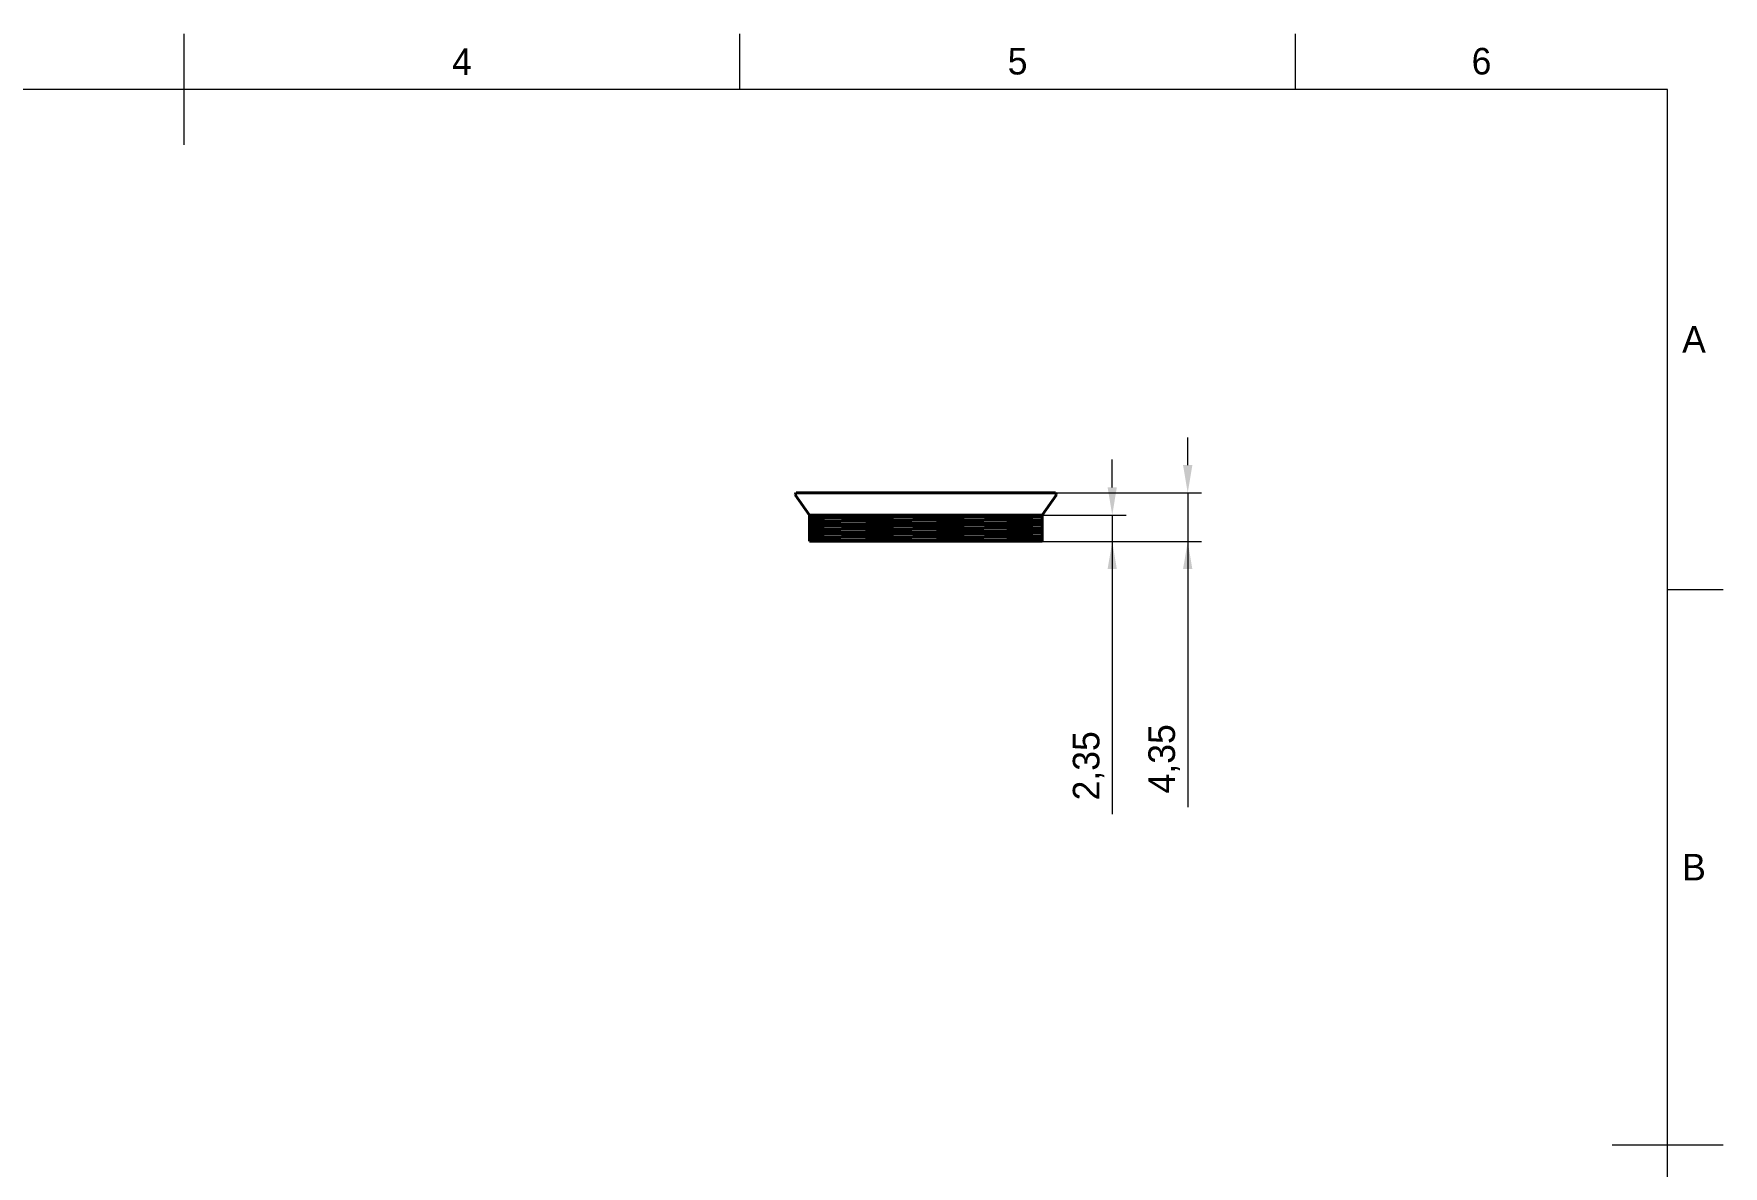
# Model space of a CAD drawing. Header units: millimetres. Extents: x 15 to 292, y 5 to 205.
# Drawn here: x 140 to 292, y 103.1 to 205 of the extents above; entities that cross this region are included whole.
import ezdxf

# ---------------------------------------------------------------- set-up
doc = ezdxf.new("R2010")
doc.units = ezdxf.units.MM
for name, color, linetype in [('Annotations', 7, 'Continuous'), ('Border', 7, 'Continuous'), ('Geometries', 7, 'Continuous')]:
    doc.layers.add(name, color=color, linetype=linetype)
doc.styles.add('Shapr0', font='txt', dxfattribs={"height": 2.3925})
doc.styles.add('Shapr3', font='txt', dxfattribs={"height": 2.3925})
doc.dimstyles.new('ISO-25', dxfattribs={"dimtxt": 2.5, "dimasz": 2.5, "dimexe": 1.25, "dimexo": 0.625, "dimtad": 1, "dimtxsty": 'Standard', "dimcen": 2.5, "dimadec": 0, "dimazin": 0, "dimtfac": 1, "dimtmove": 0, "dimatfit": 3, "dimfxl": 1, "dimarcsym": 0})

# ---------------------------------------------------------------- blocks, each defined once
blk = doc.blocks.new('*D5')
at = {"layer": 'Annotations', "color": 0, "linetype": 'Continuous', "lineweight": 15}
for p, q in [((243.81, 166.18), (243.81, 168.68)), ((209.2, 163.68), (245.06, 163.68)), ((243.81, 163.68), (243.81, 159.32)), ((210.41, 159.32), (245.06, 159.32)), ((243.81, 159.32), (243.81, 135.41)), ((243.81, 156.82), (243.81, 154.32))]:
    blk.add_line(p, q, dxfattribs=at)
at = {"layer": 'Annotations', "color": 0}
for points in [[(243.39, 166.18), (244.23, 166.18), (243.81, 163.68)], [(244.23, 156.82), (243.39, 156.82), (243.81, 159.32)]]:
    blk.add_solid(points, dxfattribs=at)
at = {"layer": 'Defpoints', "color": 0}
for p in [(208.58, 163.68), (209.78, 159.32), (243.81, 159.32)]:
    blk.add_point(p, dxfattribs=at)
at = {"layer": 'Annotations', "color": 0, "lineweight": 15, "insert": (241.69, 139.75), "char_height": 2.393, "attachment_point": 5, "rotation": 90, "style": 'Shapr3'}
blk.add_mtext('\\A1;4,35', dxfattribs=at)
blk = doc.blocks.new('*D6')
at = {"layer": 'Annotations', "color": 0, "linetype": 'Continuous', "lineweight": 15}
for p, q in [((237.02, 164.18), (237.02, 166.68)), ((210.41, 161.68), (238.27, 161.68)), ((237.02, 161.68), (237.02, 159.32)), ((210.41, 159.32), (238.27, 159.32)), ((237.02, 159.32), (237.02, 134.78)), ((237.02, 156.82), (237.02, 154.32))]:
    blk.add_line(p, q, dxfattribs=at)
at = {"layer": 'Annotations', "color": 0}
for points in [[(236.6, 164.18), (237.43, 164.18), (237.02, 161.68)], [(237.43, 156.82), (236.6, 156.82), (237.02, 159.32)]]:
    blk.add_solid(points, dxfattribs=at)
at = {"layer": 'Defpoints', "color": 0}
for p in [(209.78, 161.68), (209.78, 159.32), (237.02, 159.32)]:
    blk.add_point(p, dxfattribs=at)
at = {"layer": 'Annotations', "color": 0, "lineweight": 15, "insert": (234.89, 139.12), "char_height": 2.393, "attachment_point": 5, "rotation": 90, "style": 'Shapr3'}
blk.add_mtext('\\A1;2,35', dxfattribs=at)

msp = doc.modelspace()

# ---------------------------------------------------------------- linework, layer by layer
at = {"layer": 'Border', "linetype": 'Continuous', "lineweight": 15}
for p, q in [((153.5, 195), (153.5, 205)), ((203.5, 200), (203.5, 205)), ((253.5, 200), (253.5, 205)), ((287, 200), (20, 200)), ((287, 10), (287, 200)), ((287, 155), (292, 155)), ((282, 105), (292, 105))]:
    msp.add_line(p, q, dxfattribs=at)
at = {"layer": 'Geometries', "linetype": 'Continuous', "lineweight": 40}
for p, q in [((208.58, 163.675), (208.495, 163.511)), ((209.78, 161.675), (208.495, 163.511)), ((231.92, 163.675), (208.58, 163.675)), ((230.72, 161.675), (232.005, 163.511)), ((232.005, 163.511), (231.92, 163.675)), ((209.78, 161.675), (209.78, 161.675)), ((209.78, 161.447), (209.78, 161.675)), ((230.72, 161.675), (209.78, 161.675)), ((209.78, 161.17), (209.78, 161.447)), ((209.78, 160.889), (209.78, 161.17)), ((230.72, 161.548), (230.72, 161.675)), ((230.72, 161.675), (230.72, 161.675)), ((230.72, 161.548), (230.72, 161.269)), ((230.72, 161.219), (230.72, 161.269)), ((230.72, 161.219), (230.72, 160.99)), ((209.78, 160.697), (209.78, 160.889)), ((209.78, 160.42), (209.78, 160.697)), ((209.78, 160.139), (209.78, 160.42)), ((209.78, 159.947), (209.78, 160.139)), ((209.78, 159.67), (209.78, 159.947)), ((209.78, 159.389), (209.78, 159.67)), ((230.72, 160.798), (230.72, 160.99)), ((230.72, 160.798), (230.72, 160.519)), ((230.72, 160.469), (230.72, 160.519)), ((230.72, 160.469), (230.72, 160.24)), ((230.72, 160.048), (230.72, 160.24)), ((230.72, 160.048), (230.72, 159.769)), ((230.72, 159.719), (230.72, 159.769)), ((230.72, 159.719), (230.72, 159.49)), ((209.78, 159.325), (209.78, 159.389)), ((230.72, 159.325), (209.78, 159.325)), ((230.72, 159.325), (230.72, 159.49))]:
    msp.add_line(p, q, dxfattribs=at)
at = {"layer": 'Geometries', "linetype": 'Continuous', "lineweight": 40, "flags": 128}
for points in [[(230.72, 161.548), (230.61, 161.547), (230.5, 161.547), (230.39, 161.546), (230.28, 161.545), (230.169, 161.545), (230.058, 161.544), (229.947, 161.544), (229.836, 161.543), (229.724, 161.543), (229.612, 161.542), (229.5, 161.541), (229.388, 161.541), (229.257, 161.54), (229.126, 161.54), (228.994, 161.539), (228.862, 161.538), (228.73, 161.538), (228.597, 161.537), (228.465, 161.536), (228.332, 161.536), (228.265, 161.535), (228.232, 161.535), (228.215, 161.535), (228.207, 161.535), (228.203, 161.535), (228.202, 161.535), (228.202, 161.535), (228.202, 161.535), (228.2, 161.535), (228.191, 161.535), (228.158, 161.535), (228.025, 161.534), (227.891, 161.533), (227.757, 161.533), (227.623, 161.532), (227.488, 161.532), (227.354, 161.531), (227.219, 161.53), (227.084, 161.53), (226.949, 161.529), (226.813, 161.528), (226.678, 161.528), (226.542, 161.527), (226.406, 161.526), (226.27, 161.526), (226.134, 161.525), (225.997, 161.524), (225.86, 161.524), (225.723, 161.523), (225.585, 161.522), (225.447, 161.522), (225.309, 161.521), (225.172, 161.52), (225.034, 161.52), (224.896, 161.519), (224.758, 161.518), (224.62, 161.518), (224.482, 161.517), (224.343, 161.516), (224.205, 161.516), (224.066, 161.515), (223.928, 161.514), (223.789, 161.514), (223.65, 161.513), (223.51, 161.512), (223.37, 161.512), (223.23, 161.511), (223.09, 161.51), (222.951, 161.51), (222.812, 161.509), (222.672, 161.508), (222.532, 161.508), (222.393, 161.507), (222.253, 161.507), (222.113, 161.506), (221.973, 161.505), (221.833, 161.505), (221.693, 161.504), (221.675, 161.504), (221.667, 161.504), (221.662, 161.504), (221.661, 161.504), (221.661, 161.504), (221.66, 161.504), (221.659, 161.504), (221.655, 161.504), (221.637, 161.504), (221.567, 161.503), (221.427, 161.503), (221.287, 161.502), (221.158, 161.501), (221.028, 161.501), (220.899, 161.5), (220.769, 161.5), (220.639, 161.499), (220.509, 161.498), (220.38, 161.498), (220.25, 161.497), (220.11, 161.497), (219.97, 161.496), (219.829, 161.495), (219.689, 161.495), (219.549, 161.494), (219.409, 161.493), (219.268, 161.493), (219.128, 161.492), (218.988, 161.491), (218.848, 161.491), (218.708, 161.49), (218.568, 161.489), (218.428, 161.489), (218.288, 161.488), (218.149, 161.487), (218.009, 161.487), (217.869, 161.486), (217.73, 161.485), (217.59, 161.485), (217.451, 161.484), (217.311, 161.483), (217.171, 161.483), (217.031, 161.482), (216.891, 161.481), (216.752, 161.481), (216.613, 161.48), (216.475, 161.479), (216.336, 161.479), (216.197, 161.478), (216.059, 161.477), (215.921, 161.477), (215.782, 161.476), (215.644, 161.475), (215.507, 161.475), (215.369, 161.474), (215.231, 161.474), (215.094, 161.473), (215.025, 161.473), (215.023, 161.473), (215.023, 161.473), (215.023, 161.473), (215.022, 161.473), (215.02, 161.473), (215.011, 161.472), (214.977, 161.472), (214.84, 161.472), (214.703, 161.471), (214.566, 161.47), (214.43, 161.47), (214.293, 161.469), (214.157, 161.468), (214.021, 161.468), (213.885, 161.467), (213.749, 161.466), (213.614, 161.466), (213.478, 161.465), (213.343, 161.464), (213.208, 161.464), (213.074, 161.463), (212.939, 161.462), (212.805, 161.462), (212.671, 161.461), (212.537, 161.46), (212.402, 161.46), (212.268, 161.459), (212.135, 161.459), (212.002, 161.458), (211.869, 161.457), (211.737, 161.457), (211.605, 161.456), (211.473, 161.455), (211.342, 161.455), (211.21, 161.454), (211.079, 161.453), (210.949, 161.453), (210.818, 161.452), (210.688, 161.451), (210.558, 161.451), (210.428, 161.45), (210.298, 161.449), (210.169, 161.449), (210.039, 161.448), (209.909, 161.447), (209.78, 161.447)], [(230.72, 161.269), (230.598, 161.268), (230.476, 161.268), (230.353, 161.267), (230.231, 161.267), (230.108, 161.266), (229.987, 161.265), (229.866, 161.265), (229.744, 161.264), (229.623, 161.264), (229.498, 161.263), (229.374, 161.262), (229.249, 161.262), (229.124, 161.261), (228.999, 161.26), (228.873, 161.26), (228.747, 161.259), (228.622, 161.259), (228.496, 161.258), (228.369, 161.257), (228.243, 161.257), (228.117, 161.256), (227.99, 161.256), (227.863, 161.255), (227.746, 161.254), (227.63, 161.254), (227.513, 161.253), (227.395, 161.253), (227.278, 161.252), (227.161, 161.252), (227.032, 161.251), (226.903, 161.25), (226.775, 161.25), (226.646, 161.249), (226.516, 161.249), (226.387, 161.248), (226.257, 161.247), (226.138, 161.247), (226.019, 161.246), (225.9, 161.246), (225.781, 161.245), (225.661, 161.244), (225.541, 161.244), (225.422, 161.243), (225.302, 161.243), (225.182, 161.242), (225.062, 161.242), (224.941, 161.241), (224.821, 161.241), (224.708, 161.24), (224.594, 161.239), (224.48, 161.239), (224.366, 161.238), (224.252, 161.238), (224.121, 161.237), (223.989, 161.237), (223.857, 161.236), (223.724, 161.235), (223.592, 161.235), (223.46, 161.234), (223.328, 161.234), (223.206, 161.233), (223.085, 161.232), (222.963, 161.232), (222.842, 161.231), (222.72, 161.231), (222.599, 161.23), (222.477, 161.23), (222.355, 161.229), (222.234, 161.228), (222.112, 161.228), (221.99, 161.227), (221.869, 161.227), (221.725, 161.226), (221.582, 161.225), (221.438, 161.225), (221.295, 161.224), (221.173, 161.224), (221.051, 161.223), (220.93, 161.222), (220.808, 161.222), (220.686, 161.221), (220.564, 161.221), (220.449, 161.22), (220.334, 161.22), (220.218, 161.219), (220.103, 161.219), (219.988, 161.218), (219.86, 161.218), (219.731, 161.217), (219.602, 161.216), (219.474, 161.216), (219.345, 161.215), (219.217, 161.215), (219.088, 161.214), (218.96, 161.213), (218.827, 161.213), (218.693, 161.212), (218.56, 161.212), (218.427, 161.211), (218.294, 161.21), (218.161, 161.21), (218.028, 161.209), (217.906, 161.209), (217.784, 161.208), (217.663, 161.207), (217.541, 161.207), (217.419, 161.206), (217.298, 161.206), (217.176, 161.205), (217.055, 161.205), (216.934, 161.204), (216.812, 161.203), (216.691, 161.203), (216.57, 161.202), (216.456, 161.202), (216.342, 161.201), (216.228, 161.201), (216.115, 161.2), (216.001, 161.2), (215.881, 161.199), (215.76, 161.199), (215.64, 161.198), (215.52, 161.197), (215.4, 161.197), (215.28, 161.196), (215.14, 161.196), (214.999, 161.195), (214.858, 161.194), (214.718, 161.194), (214.593, 161.193), (214.468, 161.192), (214.343, 161.192), (214.218, 161.191), (214.093, 161.191), (213.968, 161.19), (213.844, 161.19), (213.72, 161.189), (213.602, 161.188), (213.484, 161.188), (213.366, 161.187), (213.248, 161.187), (213.131, 161.186), (213.013, 161.186), (212.903, 161.185), (212.792, 161.185), (212.682, 161.184), (212.572, 161.183), (212.462, 161.183), (212.339, 161.182), (212.217, 161.182), (212.094, 161.181), (211.972, 161.181), (211.851, 161.18), (211.729, 161.179), (211.607, 161.179), (211.486, 161.178), (211.365, 161.178), (211.244, 161.177), (211.124, 161.176), (211.004, 161.176), (210.883, 161.175), (210.764, 161.175), (210.644, 161.174), (210.525, 161.173), (210.4, 161.173), (210.275, 161.172), (210.151, 161.172), (210.027, 161.171), (209.903, 161.17), (209.78, 161.17)], [(209.78, 160.889), (209.89, 160.889), (210, 160.89), (210.11, 160.89), (210.22, 160.891), (210.331, 160.891), (210.442, 160.892), (210.553, 160.893), (210.664, 160.893), (210.776, 160.894), (210.888, 160.894), (211, 160.895), (211.112, 160.895), (211.243, 160.896), (211.374, 160.897), (211.506, 160.897), (211.638, 160.898), (211.77, 160.899), (211.902, 160.899), (212.035, 160.9), (212.168, 160.901), (212.301, 160.901), (212.434, 160.902), (212.568, 160.903), (212.702, 160.903), (212.837, 160.904), (212.972, 160.905), (213.107, 160.905), (213.242, 160.906), (213.377, 160.907), (213.512, 160.907), (213.648, 160.908), (213.783, 160.909), (213.919, 160.909), (214.055, 160.91), (214.191, 160.91), (214.327, 160.911), (214.464, 160.912), (214.601, 160.912), (214.737, 160.913), (214.874, 160.914), (215.012, 160.914), (215.02, 160.914), (215.022, 160.914), (215.023, 160.914), (215.024, 160.914), (215.028, 160.914), (215.045, 160.915), (215.114, 160.915), (215.251, 160.916), (215.389, 160.916), (215.527, 160.917), (215.664, 160.918), (215.802, 160.918), (215.941, 160.919), (216.079, 160.919), (216.217, 160.92), (216.356, 160.921), (216.495, 160.921), (216.627, 160.922), (216.76, 160.923), (216.893, 160.923), (217.026, 160.924), (217.159, 160.925), (217.293, 160.925), (217.426, 160.926), (217.559, 160.926), (217.693, 160.927), (217.826, 160.928), (217.96, 160.928), (218.093, 160.929), (218.227, 160.93), (218.361, 160.93), (218.495, 160.931), (218.628, 160.932), (218.762, 160.932), (218.896, 160.933), (219.03, 160.933), (219.164, 160.934), (219.298, 160.935), (219.434, 160.935), (219.57, 160.936), (219.706, 160.937), (219.842, 160.937), (219.978, 160.938), (220.114, 160.938), (220.25, 160.939), (220.39, 160.94), (220.53, 160.94), (220.671, 160.941), (220.811, 160.942), (220.951, 160.942), (221.091, 160.943), (221.232, 160.944), (221.372, 160.944), (221.512, 160.945), (221.652, 160.946), (221.656, 160.946), (221.658, 160.946), (221.66, 160.946), (221.66, 160.946), (221.66, 160.946), (221.66, 160.946), (221.661, 160.946), (221.662, 160.946), (221.666, 160.946), (221.684, 160.946), (221.754, 160.946), (221.894, 160.947), (222.034, 160.947), (222.173, 160.948), (222.313, 160.949), (222.453, 160.949), (222.593, 160.95), (222.732, 160.951), (222.872, 160.951), (223.011, 160.952), (223.151, 160.953), (223.29, 160.953), (223.429, 160.954), (223.568, 160.955), (223.707, 160.955), (223.846, 160.956), (223.985, 160.957), (224.124, 160.957), (224.263, 160.958), (224.401, 160.959), (224.539, 160.959), (224.677, 160.96), (224.816, 160.961), (224.953, 160.961), (225.091, 160.962), (225.229, 160.963), (225.367, 160.963), (225.504, 160.964), (225.641, 160.965), (225.778, 160.965), (225.915, 160.966), (226.051, 160.967), (226.188, 160.967), (226.324, 160.968), (226.461, 160.968), (226.571, 160.969), (226.682, 160.97), (226.793, 160.97), (226.903, 160.971), (227.014, 160.971), (227.124, 160.972), (227.234, 160.972), (227.344, 160.973), (227.454, 160.973), (227.564, 160.974), (227.698, 160.975), (227.832, 160.975), (227.966, 160.976), (228.099, 160.976), (228.166, 160.977), (228.199, 160.977), (228.201, 160.977), (228.202, 160.977), (228.202, 160.977), (228.202, 160.977), (228.202, 160.977), (228.203, 160.977), (228.208, 160.977), (228.224, 160.977), (228.291, 160.977), (228.424, 160.978), (228.556, 160.979), (228.689, 160.979), (228.821, 160.98), (228.953, 160.981), (229.085, 160.981), (229.216, 160.982), (229.347, 160.983), (229.478, 160.983), (229.609, 160.984), (229.721, 160.985), (229.833, 160.985), (229.945, 160.986), (230.056, 160.986), (230.167, 160.987), (230.278, 160.987), (230.389, 160.988), (230.5, 160.988), (230.61, 160.989), (230.72, 160.99)], [(230.72, 160.798), (230.611, 160.797), (230.502, 160.797), (230.393, 160.796), (230.284, 160.795), (230.174, 160.795), (230.064, 160.794), (229.954, 160.794), (229.844, 160.793), (229.733, 160.793), (229.622, 160.792), (229.511, 160.792), (229.4, 160.791), (229.269, 160.79), (229.138, 160.79), (229.007, 160.789), (228.875, 160.788), (228.743, 160.788), (228.611, 160.787), (228.479, 160.786), (228.346, 160.786), (228.213, 160.785), (228.205, 160.785), (228.203, 160.785), (228.203, 160.785), (228.202, 160.785), (228.202, 160.785), (228.202, 160.785), (228.2, 160.785), (228.191, 160.785), (228.158, 160.785), (228.025, 160.784), (227.891, 160.783), (227.758, 160.783), (227.624, 160.782), (227.49, 160.782), (227.356, 160.781), (227.221, 160.78), (227.087, 160.78), (226.952, 160.779), (226.817, 160.778), (226.681, 160.778), (226.546, 160.777), (226.41, 160.776), (226.274, 160.776), (226.138, 160.775), (226.002, 160.774), (225.865, 160.774), (225.728, 160.773), (225.591, 160.772), (225.453, 160.772), (225.316, 160.771), (225.178, 160.77), (225.041, 160.77), (224.904, 160.769), (224.766, 160.768), (224.628, 160.768), (224.49, 160.767), (224.352, 160.766), (224.214, 160.766), (224.076, 160.765), (223.937, 160.764), (223.799, 160.764), (223.66, 160.763), (223.521, 160.762), (223.381, 160.762), (223.242, 160.761), (223.102, 160.761), (222.963, 160.76), (222.824, 160.759), (222.685, 160.759), (222.545, 160.758), (222.406, 160.757), (222.266, 160.757), (222.127, 160.756), (221.987, 160.755), (221.847, 160.755), (221.708, 160.754), (221.673, 160.754), (221.664, 160.754), (221.662, 160.754), (221.661, 160.754), (221.661, 160.754), (221.66, 160.754), (221.66, 160.754), (221.658, 160.754), (221.649, 160.754), (221.614, 160.754), (221.474, 160.753), (221.335, 160.752), (221.195, 160.752), (221.055, 160.751), (220.915, 160.75), (220.782, 160.75), (220.649, 160.749), (220.516, 160.748), (220.383, 160.748), (220.25, 160.747), (220.11, 160.747), (219.97, 160.746), (219.83, 160.745), (219.69, 160.745), (219.55, 160.744), (219.41, 160.743), (219.271, 160.743), (219.131, 160.742), (218.991, 160.741), (218.851, 160.741), (218.712, 160.74), (218.572, 160.739), (218.432, 160.739), (218.293, 160.738), (218.153, 160.737), (218.014, 160.737), (217.874, 160.736), (217.735, 160.735), (217.596, 160.735), (217.457, 160.734), (217.317, 160.733), (217.178, 160.733), (217.038, 160.732), (216.899, 160.731), (216.76, 160.731), (216.621, 160.73), (216.483, 160.729), (216.345, 160.729), (216.206, 160.728), (216.068, 160.727), (215.93, 160.727), (215.792, 160.726), (215.655, 160.726), (215.517, 160.725), (215.38, 160.724), (215.242, 160.724), (215.105, 160.723), (215.037, 160.723), (215.028, 160.723), (215.024, 160.723), (215.023, 160.723), (215.023, 160.723), (215.023, 160.723), (215.022, 160.723), (215.021, 160.723), (215.017, 160.722), (215, 160.722), (214.931, 160.722), (214.795, 160.721), (214.658, 160.721), (214.522, 160.72), (214.385, 160.719), (214.249, 160.719), (214.113, 160.718), (213.978, 160.718), (213.842, 160.717), (213.707, 160.716), (213.571, 160.716), (213.45, 160.715), (213.33, 160.714), (213.209, 160.714), (213.088, 160.713), (212.968, 160.713), (212.848, 160.712), (212.728, 160.711), (212.608, 160.711), (212.488, 160.71), (212.369, 160.71), (212.25, 160.709), (212.131, 160.708), (212.012, 160.708), (211.893, 160.707), (211.775, 160.707), (211.656, 160.706), (211.538, 160.706), (211.42, 160.705), (211.303, 160.704), (211.185, 160.704), (211.068, 160.703), (210.951, 160.703), (210.834, 160.702), (210.718, 160.701), (210.6, 160.701), (210.482, 160.7), (210.364, 160.7), (210.247, 160.699), (210.13, 160.698), (210.013, 160.698), (209.896, 160.697), (209.78, 160.697)], [(230.72, 160.519), (230.598, 160.518), (230.476, 160.518), (230.353, 160.517), (230.231, 160.517), (230.108, 160.516), (229.987, 160.515), (229.866, 160.515), (229.744, 160.514), (229.623, 160.514), (229.498, 160.513), (229.374, 160.512), (229.249, 160.512), (229.124, 160.511), (228.999, 160.51), (228.873, 160.51), (228.747, 160.509), (228.622, 160.509), (228.496, 160.508), (228.369, 160.507), (228.243, 160.507), (228.117, 160.506), (227.99, 160.506), (227.863, 160.505), (227.746, 160.504), (227.63, 160.504), (227.513, 160.503), (227.395, 160.503), (227.278, 160.502), (227.161, 160.502), (227.032, 160.501), (226.903, 160.5), (226.775, 160.5), (226.646, 160.499), (226.516, 160.499), (226.387, 160.498), (226.257, 160.497), (226.138, 160.497), (226.019, 160.496), (225.9, 160.496), (225.781, 160.495), (225.661, 160.494), (225.541, 160.494), (225.422, 160.493), (225.302, 160.493), (225.182, 160.492), (225.062, 160.492), (224.941, 160.491), (224.821, 160.491), (224.708, 160.49), (224.594, 160.489), (224.48, 160.489), (224.366, 160.488), (224.252, 160.488), (224.121, 160.487), (223.989, 160.487), (223.857, 160.486), (223.724, 160.485), (223.592, 160.485), (223.46, 160.484), (223.328, 160.484), (223.206, 160.483), (223.085, 160.482), (222.963, 160.482), (222.842, 160.481), (222.72, 160.481), (222.599, 160.48), (222.477, 160.48), (222.355, 160.479), (222.234, 160.478), (222.112, 160.478), (221.99, 160.477), (221.869, 160.477), (221.725, 160.476), (221.582, 160.475), (221.438, 160.475), (221.295, 160.474), (221.173, 160.474), (221.051, 160.473), (220.93, 160.472), (220.808, 160.472), (220.686, 160.471), (220.564, 160.471), (220.449, 160.47), (220.334, 160.47), (220.218, 160.469), (220.103, 160.469), (219.988, 160.468), (219.86, 160.468), (219.731, 160.467), (219.602, 160.466), (219.474, 160.466), (219.345, 160.465), (219.217, 160.465), (219.088, 160.464), (218.96, 160.463), (218.827, 160.463), (218.693, 160.462), (218.56, 160.462), (218.427, 160.461), (218.294, 160.46), (218.161, 160.46), (218.028, 160.459), (217.906, 160.459), (217.784, 160.458), (217.663, 160.457), (217.541, 160.457), (217.419, 160.456), (217.298, 160.456), (217.176, 160.455), (217.055, 160.455), (216.934, 160.454), (216.812, 160.453), (216.691, 160.453), (216.57, 160.452), (216.456, 160.452), (216.342, 160.451), (216.228, 160.451), (216.115, 160.45), (216.001, 160.45), (215.881, 160.449), (215.76, 160.449), (215.64, 160.448), (215.52, 160.447), (215.4, 160.447), (215.28, 160.446), (215.14, 160.446), (214.999, 160.445), (214.858, 160.444), (214.718, 160.444), (214.593, 160.443), (214.468, 160.442), (214.343, 160.442), (214.218, 160.441), (214.093, 160.441), (213.968, 160.44), (213.844, 160.44), (213.72, 160.439), (213.602, 160.438), (213.484, 160.438), (213.366, 160.437), (213.248, 160.437), (213.131, 160.436), (213.013, 160.436), (212.903, 160.435), (212.792, 160.435), (212.682, 160.434), (212.572, 160.433), (212.462, 160.433), (212.339, 160.432), (212.217, 160.432), (212.094, 160.431), (211.972, 160.431), (211.851, 160.43), (211.729, 160.429), (211.607, 160.429), (211.486, 160.428), (211.365, 160.428), (211.244, 160.427), (211.124, 160.426), (211.004, 160.426), (210.883, 160.425), (210.764, 160.425), (210.644, 160.424), (210.525, 160.423), (210.4, 160.423), (210.275, 160.422), (210.151, 160.422), (210.027, 160.421), (209.903, 160.42), (209.78, 160.42)], [(209.78, 160.139), (209.889, 160.139), (209.998, 160.14), (210.107, 160.14), (210.216, 160.141), (210.326, 160.141), (210.436, 160.142), (210.546, 160.142), (210.656, 160.143), (210.767, 160.144), (210.878, 160.144), (210.989, 160.145), (211.1, 160.145), (211.231, 160.146), (211.362, 160.147), (211.493, 160.147), (211.625, 160.148), (211.757, 160.149), (211.889, 160.149), (212.021, 160.15), (212.154, 160.151), (212.286, 160.151), (212.419, 160.152), (212.553, 160.153), (212.686, 160.153), (212.821, 160.154), (212.955, 160.154), (213.09, 160.155), (213.225, 160.156), (213.36, 160.156), (213.494, 160.157), (213.63, 160.158), (213.765, 160.158), (213.9, 160.159), (214.036, 160.16), (214.172, 160.16), (214.308, 160.161), (214.444, 160.162), (214.58, 160.162), (214.717, 160.163), (214.853, 160.164), (214.99, 160.164), (215.007, 160.164), (215.016, 160.164), (215.02, 160.164), (215.022, 160.164), (215.023, 160.164), (215.023, 160.164), (215.023, 160.164), (215.024, 160.164), (215.028, 160.164), (215.045, 160.165), (215.114, 160.165), (215.251, 160.166), (215.388, 160.166), (215.526, 160.167), (215.663, 160.168), (215.801, 160.168), (215.939, 160.169), (216.077, 160.169), (216.215, 160.17), (216.353, 160.171), (216.492, 160.171), (216.625, 160.172), (216.757, 160.173), (216.891, 160.173), (217.024, 160.174), (217.157, 160.175), (217.29, 160.175), (217.424, 160.176), (217.557, 160.176), (217.691, 160.177), (217.824, 160.178), (217.958, 160.178), (218.092, 160.179), (218.225, 160.18), (218.359, 160.18), (218.493, 160.181), (218.627, 160.182), (218.761, 160.182), (218.895, 160.183), (219.029, 160.183), (219.163, 160.184), (219.298, 160.185), (219.434, 160.185), (219.57, 160.186), (219.706, 160.187), (219.842, 160.187), (219.978, 160.188), (220.114, 160.188), (220.25, 160.189), (220.39, 160.19), (220.53, 160.19), (220.67, 160.191), (220.81, 160.192), (220.95, 160.192), (221.09, 160.193), (221.229, 160.194), (221.369, 160.194), (221.509, 160.195), (221.649, 160.196), (221.658, 160.196), (221.66, 160.196), (221.66, 160.196), (221.66, 160.196), (221.66, 160.196), (221.661, 160.196), (221.662, 160.196), (221.666, 160.196), (221.684, 160.196), (221.753, 160.196), (221.893, 160.197), (222.033, 160.197), (222.172, 160.198), (222.312, 160.199), (222.451, 160.199), (222.591, 160.2), (222.73, 160.201), (222.869, 160.201), (223.008, 160.202), (223.148, 160.203), (223.287, 160.203), (223.425, 160.204), (223.564, 160.205), (223.703, 160.205), (223.842, 160.206), (223.98, 160.207), (224.119, 160.207), (224.257, 160.208), (224.395, 160.209), (224.533, 160.209), (224.671, 160.21), (224.809, 160.211), (224.946, 160.211), (225.084, 160.212), (225.221, 160.213), (225.358, 160.213), (225.495, 160.214), (225.632, 160.215), (225.769, 160.215), (225.905, 160.216), (226.042, 160.216), (226.178, 160.217), (226.314, 160.218), (226.45, 160.218), (226.588, 160.219), (226.726, 160.22), (226.864, 160.22), (227.002, 160.221), (227.139, 160.222), (227.277, 160.222), (227.414, 160.223), (227.551, 160.224), (227.685, 160.224), (227.818, 160.225), (227.952, 160.226), (228.085, 160.226), (228.152, 160.227), (228.185, 160.227), (228.202, 160.227), (228.202, 160.227), (228.204, 160.227), (228.213, 160.227), (228.246, 160.227), (228.378, 160.228), (228.511, 160.228), (228.643, 160.229), (228.775, 160.23), (228.907, 160.23), (229.029, 160.231), (229.152, 160.232), (229.274, 160.232), (229.395, 160.233), (229.517, 160.233), (229.638, 160.234), (229.759, 160.235), (229.88, 160.235), (230.001, 160.236), (230.121, 160.237), (230.241, 160.237), (230.361, 160.238), (230.481, 160.238), (230.601, 160.239), (230.72, 160.24)], [(230.72, 160.048), (230.611, 160.047), (230.502, 160.047), (230.393, 160.046), (230.284, 160.045), (230.174, 160.045), (230.064, 160.044), (229.954, 160.044), (229.844, 160.043), (229.733, 160.043), (229.622, 160.042), (229.511, 160.042), (229.4, 160.041), (229.269, 160.04), (229.138, 160.04), (229.007, 160.039), (228.875, 160.038), (228.743, 160.038), (228.611, 160.037), (228.479, 160.036), (228.346, 160.036), (228.213, 160.035), (228.205, 160.035), (228.203, 160.035), (228.203, 160.035), (228.202, 160.035), (228.202, 160.035), (228.202, 160.035), (228.2, 160.035), (228.191, 160.035), (228.158, 160.035), (228.025, 160.034), (227.891, 160.033), (227.758, 160.033), (227.624, 160.032), (227.49, 160.032), (227.356, 160.031), (227.221, 160.03), (227.087, 160.03), (226.952, 160.029), (226.817, 160.028), (226.681, 160.028), (226.546, 160.027), (226.41, 160.026), (226.274, 160.026), (226.138, 160.025), (226.002, 160.024), (225.865, 160.024), (225.728, 160.023), (225.591, 160.022), (225.453, 160.022), (225.316, 160.021), (225.178, 160.02), (225.041, 160.02), (224.904, 160.019), (224.766, 160.018), (224.628, 160.018), (224.49, 160.017), (224.352, 160.016), (224.214, 160.016), (224.076, 160.015), (223.937, 160.014), (223.799, 160.014), (223.66, 160.013), (223.521, 160.012), (223.381, 160.012), (223.242, 160.011), (223.102, 160.011), (222.963, 160.01), (222.824, 160.009), (222.685, 160.009), (222.545, 160.008), (222.406, 160.007), (222.266, 160.007), (222.127, 160.006), (221.987, 160.005), (221.847, 160.005), (221.708, 160.004), (221.673, 160.004), (221.664, 160.004), (221.662, 160.004), (221.661, 160.004), (221.661, 160.004), (221.66, 160.004), (221.66, 160.004), (221.658, 160.004), (221.649, 160.004), (221.614, 160.004), (221.474, 160.003), (221.335, 160.002), (221.195, 160.002), (221.055, 160.001), (220.915, 160), (220.782, 160), (220.649, 159.999), (220.516, 159.998), (220.383, 159.998), (220.25, 159.997), (220.11, 159.997), (219.97, 159.996), (219.83, 159.995), (219.69, 159.995), (219.55, 159.994), (219.41, 159.993), (219.271, 159.993), (219.131, 159.992), (218.991, 159.991), (218.851, 159.991), (218.712, 159.99), (218.572, 159.989), (218.432, 159.989), (218.293, 159.988), (218.153, 159.987), (218.014, 159.987), (217.874, 159.986), (217.735, 159.985), (217.596, 159.985), (217.457, 159.984), (217.317, 159.983), (217.178, 159.983), (217.038, 159.982), (216.899, 159.981), (216.76, 159.981), (216.621, 159.98), (216.483, 159.979), (216.345, 159.979), (216.206, 159.978), (216.068, 159.977), (215.93, 159.977), (215.792, 159.976), (215.655, 159.976), (215.517, 159.975), (215.38, 159.974), (215.242, 159.974), (215.105, 159.973), (215.037, 159.973), (215.028, 159.973), (215.024, 159.973), (215.023, 159.973), (215.023, 159.973), (215.023, 159.973), (215.022, 159.973), (215.021, 159.973), (215.017, 159.972), (215, 159.972), (214.931, 159.972), (214.795, 159.971), (214.658, 159.971), (214.522, 159.97), (214.385, 159.969), (214.249, 159.969), (214.113, 159.968), (213.978, 159.968), (213.842, 159.967), (213.707, 159.966), (213.571, 159.966), (213.45, 159.965), (213.33, 159.964), (213.209, 159.964), (213.088, 159.963), (212.968, 159.963), (212.848, 159.962), (212.728, 159.961), (212.608, 159.961), (212.488, 159.96), (212.369, 159.96), (212.25, 159.959), (212.131, 159.958), (212.012, 159.958), (211.893, 159.957), (211.775, 159.957), (211.656, 159.956), (211.538, 159.956), (211.42, 159.955), (211.303, 159.954), (211.185, 159.954), (211.068, 159.953), (210.951, 159.953), (210.834, 159.952), (210.718, 159.951), (210.6, 159.951), (210.482, 159.95), (210.364, 159.95), (210.247, 159.949), (210.13, 159.948), (210.013, 159.948), (209.896, 159.947), (209.78, 159.947)], [(230.72, 159.769), (230.598, 159.768), (230.476, 159.768), (230.353, 159.767), (230.231, 159.767), (230.108, 159.766), (229.987, 159.765), (229.866, 159.765), (229.744, 159.764), (229.623, 159.764), (229.498, 159.763), (229.374, 159.762), (229.249, 159.762), (229.124, 159.761), (228.999, 159.76), (228.873, 159.76), (228.747, 159.759), (228.622, 159.759), (228.496, 159.758), (228.369, 159.757), (228.243, 159.757), (228.117, 159.756), (227.99, 159.756), (227.863, 159.755), (227.746, 159.754), (227.63, 159.754), (227.513, 159.753), (227.395, 159.753), (227.278, 159.752), (227.161, 159.752), (227.032, 159.751), (226.903, 159.75), (226.775, 159.75), (226.646, 159.749), (226.516, 159.749), (226.387, 159.748), (226.257, 159.747), (226.138, 159.747), (226.019, 159.746), (225.9, 159.746), (225.781, 159.745), (225.661, 159.744), (225.541, 159.744), (225.422, 159.743), (225.302, 159.743), (225.182, 159.742), (225.062, 159.742), (224.941, 159.741), (224.821, 159.741), (224.708, 159.74), (224.594, 159.739), (224.48, 159.739), (224.366, 159.738), (224.252, 159.738), (224.121, 159.737), (223.989, 159.737), (223.857, 159.736), (223.724, 159.735), (223.592, 159.735), (223.46, 159.734), (223.328, 159.734), (223.206, 159.733), (223.085, 159.732), (222.963, 159.732), (222.842, 159.731), (222.72, 159.731), (222.599, 159.73), (222.477, 159.73), (222.355, 159.729), (222.234, 159.728), (222.112, 159.728), (221.99, 159.727), (221.869, 159.727), (221.725, 159.726), (221.582, 159.725), (221.438, 159.725), (221.295, 159.724), (221.173, 159.724), (221.051, 159.723), (220.93, 159.722), (220.808, 159.722), (220.686, 159.721), (220.564, 159.721), (220.449, 159.72), (220.334, 159.72), (220.218, 159.719), (220.103, 159.719), (219.988, 159.718), (219.86, 159.718), (219.731, 159.717), (219.602, 159.716), (219.474, 159.716), (219.345, 159.715), (219.217, 159.715), (219.088, 159.714), (218.96, 159.713), (218.827, 159.713), (218.693, 159.712), (218.56, 159.712), (218.427, 159.711), (218.294, 159.71), (218.161, 159.71), (218.028, 159.709), (217.906, 159.709), (217.784, 159.708), (217.663, 159.707), (217.541, 159.707), (217.419, 159.706), (217.298, 159.706), (217.176, 159.705), (217.055, 159.705), (216.934, 159.704), (216.812, 159.703), (216.691, 159.703), (216.57, 159.702), (216.456, 159.702), (216.342, 159.701), (216.228, 159.701), (216.115, 159.7), (216.001, 159.7), (215.881, 159.699), (215.76, 159.699), (215.64, 159.698), (215.52, 159.697), (215.4, 159.697), (215.28, 159.696), (215.14, 159.696), (214.999, 159.695), (214.858, 159.694), (214.718, 159.694), (214.593, 159.693), (214.468, 159.692), (214.343, 159.692), (214.218, 159.691), (214.093, 159.691), (213.968, 159.69), (213.844, 159.69), (213.72, 159.689), (213.602, 159.688), (213.484, 159.688), (213.366, 159.687), (213.248, 159.687), (213.131, 159.686), (213.013, 159.686), (212.903, 159.685), (212.792, 159.685), (212.682, 159.684), (212.572, 159.683), (212.462, 159.683), (212.339, 159.682), (212.217, 159.682), (212.094, 159.681), (211.972, 159.681), (211.851, 159.68), (211.729, 159.679), (211.607, 159.679), (211.486, 159.678), (211.365, 159.678), (211.244, 159.677), (211.124, 159.676), (211.004, 159.676), (210.883, 159.675), (210.764, 159.675), (210.644, 159.674), (210.525, 159.673), (210.4, 159.673), (210.275, 159.672), (210.151, 159.672), (210.027, 159.671), (209.903, 159.67), (209.78, 159.67)], [(209.78, 159.389), (209.889, 159.389), (209.998, 159.39), (210.107, 159.39), (210.216, 159.391), (210.326, 159.391), (210.436, 159.392), (210.546, 159.392), (210.656, 159.393), (210.767, 159.394), (210.878, 159.394), (210.989, 159.395), (211.1, 159.395), (211.231, 159.396), (211.362, 159.397), (211.493, 159.397), (211.625, 159.398), (211.757, 159.399), (211.889, 159.399), (212.021, 159.4), (212.154, 159.401), (212.286, 159.401), (212.419, 159.402), (212.553, 159.403), (212.686, 159.403), (212.821, 159.404), (212.955, 159.404), (213.09, 159.405), (213.225, 159.406), (213.36, 159.406), (213.494, 159.407), (213.63, 159.408), (213.765, 159.408), (213.9, 159.409), (214.036, 159.41), (214.172, 159.41), (214.308, 159.411), (214.444, 159.412), (214.58, 159.412), (214.717, 159.413), (214.853, 159.414), (214.99, 159.414), (215.007, 159.414), (215.016, 159.414), (215.02, 159.414), (215.022, 159.414), (215.023, 159.414), (215.023, 159.414), (215.023, 159.414), (215.024, 159.414), (215.028, 159.414), (215.045, 159.415), (215.114, 159.415), (215.251, 159.416), (215.388, 159.416), (215.526, 159.417), (215.663, 159.418), (215.801, 159.418), (215.939, 159.419), (216.077, 159.419), (216.215, 159.42), (216.353, 159.421), (216.492, 159.421), (216.625, 159.422), (216.757, 159.423), (216.891, 159.423), (217.024, 159.424), (217.157, 159.425), (217.29, 159.425), (217.424, 159.426), (217.557, 159.426), (217.691, 159.427), (217.824, 159.428), (217.958, 159.428), (218.092, 159.429), (218.225, 159.43), (218.359, 159.43), (218.493, 159.431), (218.627, 159.432), (218.761, 159.432), (218.895, 159.433), (219.029, 159.433), (219.163, 159.434), (219.298, 159.435), (219.434, 159.435), (219.57, 159.436), (219.706, 159.437), (219.842, 159.437), (219.978, 159.438), (220.114, 159.438), (220.25, 159.439), (220.39, 159.44), (220.53, 159.44), (220.67, 159.441), (220.81, 159.442), (220.95, 159.442), (221.09, 159.443), (221.229, 159.444), (221.369, 159.444), (221.509, 159.445), (221.649, 159.446), (221.658, 159.446), (221.66, 159.446), (221.66, 159.446), (221.66, 159.446), (221.66, 159.446), (221.661, 159.446), (221.662, 159.446), (221.666, 159.446), (221.684, 159.446), (221.753, 159.446), (221.893, 159.447), (222.033, 159.447), (222.172, 159.448), (222.312, 159.449), (222.451, 159.449), (222.591, 159.45), (222.73, 159.451), (222.869, 159.451), (223.008, 159.452), (223.148, 159.453), (223.287, 159.453), (223.425, 159.454), (223.564, 159.455), (223.703, 159.455), (223.842, 159.456), (223.98, 159.457), (224.119, 159.457), (224.257, 159.458), (224.395, 159.459), (224.533, 159.459), (224.671, 159.46), (224.809, 159.461), (224.946, 159.461), (225.084, 159.462), (225.221, 159.463), (225.358, 159.463), (225.495, 159.464), (225.632, 159.465), (225.769, 159.465), (225.905, 159.466), (226.042, 159.466), (226.178, 159.467), (226.314, 159.468), (226.45, 159.468), (226.588, 159.469), (226.726, 159.47), (226.864, 159.47), (227.002, 159.471), (227.139, 159.472), (227.277, 159.472), (227.414, 159.473), (227.551, 159.474), (227.685, 159.474), (227.818, 159.475), (227.952, 159.476), (228.085, 159.476), (228.152, 159.477), (228.185, 159.477), (228.202, 159.477), (228.202, 159.477), (228.204, 159.477), (228.213, 159.477), (228.246, 159.477), (228.378, 159.478), (228.511, 159.478), (228.643, 159.479), (228.775, 159.48), (228.907, 159.48), (229.029, 159.481), (229.152, 159.482), (229.274, 159.482), (229.395, 159.483), (229.517, 159.483), (229.638, 159.484), (229.759, 159.485), (229.88, 159.485), (230.001, 159.486), (230.121, 159.487), (230.241, 159.487), (230.361, 159.488), (230.481, 159.488), (230.601, 159.489), (230.72, 159.49)]]:
    msp.add_lwpolyline(points, dxfattribs=at)

# ---------------------------------------------------------------- texts
at = {"layer": 'Border', "linetype": 'Continuous', "lineweight": 15, "char_height": 2.393, "width": 2.3925, "style": 'Shapr0'}
for s, insert, attachment_point in [('5', (228.5, 201.304), 8), ('6', (270.25, 201.304), 8), ('4', (178.5, 201.304), 8), ('A', (288.304, 177.5), 4), ('B', (288.304, 130), 4)]:
    msp.add_mtext(s, dxfattribs=dict(at, insert=insert, attachment_point=attachment_point))

# ---------------------------------------------------------------- dimensions: what is measured, and where the dimension line sits
at = {"layer": 'Annotations', "linetype": 'Continuous', "lineweight": 15}
for base, p1, picture, middle in [((243.811, 159.325), (208.58, 163.675), '*D5', (243.811, 139.751)), ((237.016, 159.325), (209.78, 161.675), '*D6', (237.016, 139.121))]:
    dim = msp.add_linear_dim(base=base, p1=p1, p2=(209.78, 159.325), angle=90, dimstyle='ISO-25', override={"dimscale": 1, "dimgap": 0.7, "dimdec": 2, "dimlfac": 1, "dimrnd": 0.01, "dimzin": 8, "dimdsep": 44, "dimtxsty": 'Shapr3', "dimse1": 0, "dimse2": 0, "dimadec": 2, "dimtol": 0, "dimlim": 0, "dimtp": 0, "dimtm": 0, "dimtfac": 0.6, "dimtdec": 8, "dimfrac": 2, "dimtolj": 1, "dimlwd": 15, "dimlwe": 15}, dxfattribs=at)
    dim.commit()
    dim.dimension.update_dxf_attribs({"geometry": picture, "text_midpoint": middle, "dimtype": 160})

doc.saveas('drawing.dxf')
